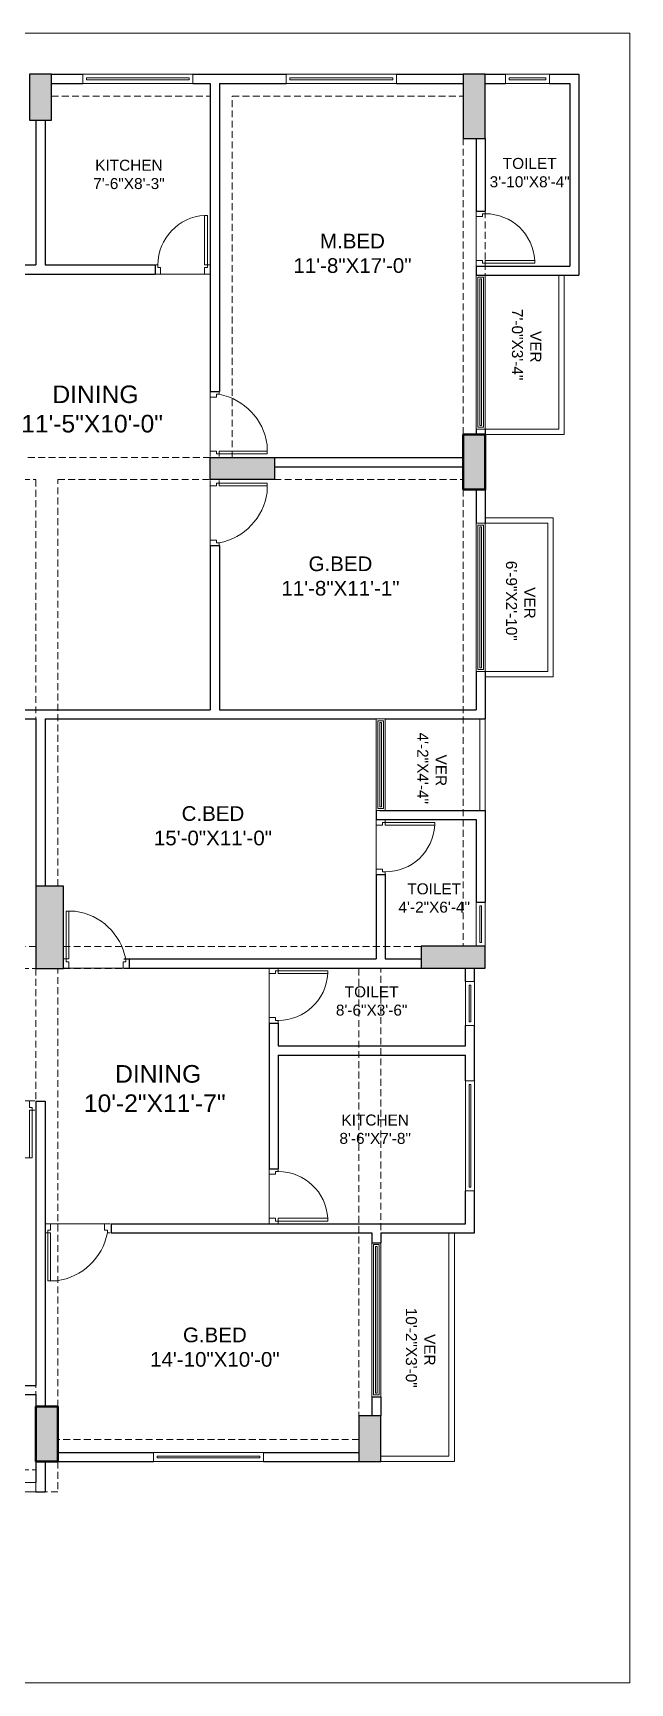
# Model space of a CAD drawing. Header units: feet. Extents: x 26 to 44756, y -209071 to 1253.
# Drawn here: x 1180 to 1505, y 95 to 996 of the extents above; entities that cross this region are included whole.
import ezdxf

# ---------------------------------------------------------------- set-up
doc = ezdxf.new("R2010")
doc.units = ezdxf.units.FT
doc.header["$MEASUREMENT"] = 0
doc.linetypes.add('DASHED2', pattern=[0.375, 0.25, -0.125])
doc.layers.get('0').update_dxf_attribs({"lineweight": 0})
for name, color, linetype, lineweight in [('Beam_Zakirul', 3, 'Continuous', 15), ('COLUMN', 1, 'Continuous', 50), ('Column Hatch_Zakirul', 126, 'Continuous', 5), ('Column_Zakirul', 10, 'Continuous', 30), ('DOOR', 13, 'Continuous', 20), ('VER', 30, 'Continuous', 15), ('wall', 250, 'Continuous', 0), ('WALL (I)', 7, 'Continuous', 0), ('WIN', 132, 'Continuous', 9)]:
    doc.layers.add(name, color=color, linetype=linetype, lineweight=lineweight)
doc.styles.add('a', font='times.ttf', dxfattribs={"height": 1})
doc.styles.add('arial narrow', font='ARIALN.TTF')

# ---------------------------------------------------------------- blocks, each defined once
blk = doc.blocks.new('d 36')
at = {"layer": 'DOOR'}
for p, q in [((114513.84, 20341.86), (114508.84, 20341.86)), ((114512.34, 20315.79), (114512.34, 20341.86)), ((114513.84, 20315.79), (114513.84, 20341.86)), ((114479.84, 20315.79), (114481.34, 20315.79)), ((114479.84, 20310.79), (114482.84, 20310.79)), ((114481.34, 20314.29), (114482.84, 20314.29)), ((114482.84, 20310.79), (114512.34, 20310.79)), ((114512.34, 20315.79), (114513.84, 20315.79)), ((114513.84, 20314.29), (114512.34, 20314.29)), ((114515.34, 20310.79), (114512.34, 20310.79)), ((114515.34, 20315.79), (114513.84, 20315.79))]:
    blk.add_line(p, q, dxfattribs=at)
for points in [[(114481.34, 20314.29), (114481.34, 20315.79)], [(114482.84, 20310.79), (114482.84, 20314.29)], [(114512.34, 20310.79), (114512.34, 20314.29)], [(114513.84, 20314.29), (114513.84, 20315.79)]]:
    blk.add_lwpolyline(points, dxfattribs=at)
blk.add_arc((114513.35, 20309.56), 32.61, 97.94778, 168.98864, dxfattribs=at)
blk = doc.blocks.new('D2')
at = {"layer": 'DOOR', "linetype": 'ByBlock'}
for p, q in [((-5, 0), (-5, -1.5)), ((0, 0), (0, -3)), ((-3.5, -1.5), (-3.5, -3)), ((-31.96, -27), (-31.96, -28.5)), ((-5, -27), (-31.96, -27)), ((-5, -27), (-5, -28.5)), ((-3.5, -28.5), (-3.5, -27)), ((0, -30), (0, -27)), ((-5, -28.5), (-31.96, -28.5)), ((-5, -30), (-5, -28.5))]:
    blk.add_line(p, q, dxfattribs=at)
for points in [[(-3.5, -1.5), (-5, -1.5)], [(0, -3), (-3.5, -3)], [(0, -27), (-3.5, -27)], [(-3.5, -28.5), (-5, -28.5)]]:
    blk.add_lwpolyline(points, dxfattribs=at)
blk.add_arc((-5, -28.5), 27, 90, 176.81526, dxfattribs=at)
blk = doc.blocks.new('DOOOO')
at = {"layer": 'DOOR'}
blk.add_line((103921.78, 4820.01), (103945.78, 4820.01), dxfattribs=at)
at = {"layer": 'DOOR', "rotation": 270}
blk.add_blockref('D2', (103948.78, 4820.01), dxfattribs=at)

msp = doc.modelspace()

# ---------------------------------------------------------------- hatches: boundary and pattern name
at = {"layer": 'Column Hatch_Zakirul'}
h = msp.add_hatch(dxfattribs=at)
h.set_pattern_fill('AR-CONC', color=256, scale=0.8, style=0)
h.set_pattern_definition([(50, (-10110.084, 21324.4655), (5.7380815, -0.5020171), [0.6, -6.6]), (355, (-10110.084, 21324.4655), (-1.1100107, 6.017537), [0.48, -5.28]), (100.451444, (-10109.6057, 21324.4237), (4.6280708, 5.5155199), [0.5099215, -5.6091369]), (46.1842, (-10110.084, 21326.0655), (8.5379306, -1.3241542), [0.9, -9.9]), (96.635635, (-10109.372, 21325.955), (7.4772956, 7.7929488), [0.7648827, -8.41371]), (351.184164, (-10110.084, 21326.0655), (7.4772956, 7.7929488), [0.72, -7.92]), (21, (-10109.284, 21325.6655), (4.7752564, -3.2209511), [0.6, -6.6]), (326, (-10109.284, 21325.6655), (1.9465227, 5.8012004), [0.48, -5.28]), (71.451445, (-10108.886, 21325.397), (6.721779, 2.5802492), [0.5099215, -5.6091369]), (37.5, (-10110.0839, 21324.4655), (0.09727884, 2.66315083), [0, -5.216, 0, -5.36, 0, -5.3]), (7.5, (-10110.084, 21324.4655), (2.1045563, 3.1552937), [0, -3.056, 0, -5.096, 0, -2.02]), (327.5, (-10111.8679, 21324.4655), (4.27057949, -0.18043897), [0, -2, 0, -6.24, 0, -8.28]), (317.5, (-10112.668, 21324.4655), (4.66548935, 0.80083986), [0, -2.6, 0, -4.144, 0, -5.88])])
h.paths.add_polyline_path([(758.43, 763.9), (770.43, 763.9), (770.43, 723.9), (758.43, 723.9)])
h.paths.add_polyline_path([(395.61, 959.99), (395.61, 947.99), (420.61, 947.99), (420.61, 959.99)])
h.paths.add_polyline_path([(510.61, 959.99), (510.61, 947.99), (535.61, 947.99), (535.61, 959.99)])
h.paths.add_polyline_path([(385.61, 159.7), (397.61, 159.7), (397.61, 199.7), (385.61, 199.7)])
h.paths.add_polyline_path([(1177.93, 948.02), (1189.93, 948.02), (1189.93, 973.02), (1177.93, 973.02)])
h.paths.add_polyline_path([(404.61, 799.9), (444.61, 799.9), (444.61, 787.9), (404.61, 787.9)])
h.paths.add_polyline_path([(936.83, 567.36), (924.83, 567.36), (924.83, 485.15), (1038.83, 485.15), (1038.83, 567.36), (1026.83, 567.36), (1026.83, 497.15), (936.83, 497.15)])
h.paths.add_polyline_path([(531.11, 703.58), (432.61, 703.58), (432.61, 621.36), (444.61, 621.36), (444.61, 691.58), (519.11, 691.58), (519.11, 621.36), (531.11, 621.36)])
h.paths.add_polyline_path([(362.61, 528.88), (362.61, 516.88), (397.61, 516.88), (397.61, 528.88)])
h.paths.add_polyline_path([(700.82, 567.36), (700.82, 555.36), (730.82, 555.36), (730.82, 567.36)])
h.paths.add_polyline_path([(486.61, 763.9), (486.61, 751.9), (516.61, 751.9), (516.61, 763.9)])
h.paths.add_polyline_path([(973.83, 392.46), (985.83, 392.46), (985.83, 427.46), (973.83, 427.46)])
h.paths.add_polyline_path([(385.61, 372.46), (385.61, 360.46), (425.61, 360.46), (425.61, 372.46)])
h.paths.add_polyline_path([(672.82, 372.46), (672.82, 360.46), (712.82, 360.46), (712.82, 372.46)])
h.paths.add_polyline_path([(605.81, 621.36), (605.81, 633.36), (575.81, 633.36), (575.81, 621.36)])
h.paths.add_polyline_path([(485.81, 454.82), (473.81, 454.82), (473.81, 424.82), (485.81, 424.82)])
h.paths.add_polyline_path([(587.81, 454.82), (575.81, 454.82), (575.81, 424.82), (587.81, 424.82)])
h.paths.add_polyline_path([(140.43, 799.9), (140.43, 787.9), (180.43, 787.9), (180.43, 799.9)])
h.paths.add_polyline_path([(1181.43, 485.15), (1196.43, 485.15), (1196.43, 530.15), (1181.43, 530.15)])
h.paths.add_polyline_path([(140.43, 959.99), (140.43, 947.99), (165.43, 947.99), (165.43, 959.99)])
h.paths.add_polyline_path([(106.94, 528.88), (106.94, 516.88), (146.94, 516.88), (146.94, 528.88)])
h.paths.add_polyline_path([(1311.43, 763.9), (1311.43, 751.9), (1276.43, 751.9), (1276.43, 763.9)])
h.paths.add_polyline_path([(1061.83, 763.9), (1061.83, 751.9), (1026.83, 751.9), (1026.83, 763.9)])
h.paths.add_polyline_path([(906.83, 763.9), (906.83, 751.9), (936.83, 751.9), (936.83, 763.9)])
h.paths.add_polyline_path([(740.43, 959.99), (740.43, 944.99), (770.43, 944.99), (770.43, 959.99)])
h.paths.add_polyline_path([(1414.43, 746.4), (1426.43, 746.4), (1426.43, 776.4), (1414.43, 776.4)])
h.paths.add_polyline_path([(985.83, 189.7), (985.83, 219.7), (973.83, 219.7), (973.83, 189.7)])
h.paths.add_polyline_path([(1181.43, 216.14), (1193.43, 216.14), (1193.43, 246.14), (1181.43, 246.14)])
h.paths.add_polyline_path([(712.82, 189.7), (712.82, 219.7), (700.82, 219.7), (700.82, 189.7)])
h.paths.add_polyline_path([(1414.43, 938.02), (1426.43, 938.02), (1426.43, 973.02), (1414.43, 973.02)])
h.paths.add_polyline_path([(948.83, 943.02), (960.83, 943.02), (960.83, 973.02), (948.83, 973.02)])
h.paths.add_polyline_path([(1391.43, 497.36), (1391.43, 485.36), (1426.43, 485.36), (1426.43, 497.36)])
h.paths.add_polyline_path([(1357.55, 216.14), (1369.55, 216.14), (1369.55, 241.14), (1357.55, 241.14)])
h.paths.add_polyline_path([(132.94, 314.46), (132.94, 302.46), (172.94, 302.46), (172.94, 314.46)])
h.paths.add_polyline_path([(132.94, 154.46), (132.94, 142.46), (157.94, 142.46), (157.94, 154.46)])

# ---------------------------------------------------------------- linework, layer by layer
at = {"color": 7, "lineweight": 25, "ltscale": 2}
for p, q in [((1189.93, 973.02, 821.93), (1206.95, 973.02, 821.93)), ((1266.95, 973.02, 821.93), (1317.93, 973.02, 821.93)), ((1377.93, 973.02, 821.93), (1414.43, 973.02, 821.93)), ((1426.43, 973.02, 821.93), (1437.43, 973.02, 821.93)), ((1461.43, 973.02, 821.93), (1477.43, 973.02, 821.93)), ((1477.43, 973.02, 821.93), (1477.43, 863.4, 821.93)), ((1189.93, 968.02, 821.93), (1206.95, 968.02, 821.93)), ((1266.95, 968.02, 821.93), (1276.43, 968.02, 821.93)), ((1276.43, 968.02, 821.93), (1276.43, 799.9, 821.93)), ((1281.43, 968.02, 821.93), (1281.43, 799.9, 821.93)), ((1281.43, 968.02, 821.93), (1317.93, 968.02, 821.93)), ((1377.93, 968.02, 821.93), (1414.43, 968.02, 821.93)), ((1426.43, 968.02, 821.93), (1437.43, 968.02, 821.93)), ((1461.43, 968.02, 821.93), (1472.43, 968.02, 821.93)), ((1472.43, 968.02, 821.93), (1472.43, 868.4, 821.93)), ((1181.43, 948.02, 821.93), (1181.43, 869.02, 821.93)), ((1186.43, 948.02, 821.93), (1186.43, 869.02, 821.93)), ((1421.43, 938.02, 821.93), (1421.43, 898.4, 821.93)), ((1426.43, 938.02, 821.93), (1426.43, 898.4, 821.93)), ((1421.43, 898.4, 821.93), (1426.43, 898.4, 821.93)), ((1169.43, 869.02, 821.93), (1181.43, 869.02, 821.93)), ((1186.43, 869.02, 821.93), (1246.43, 869.02, 821.93)), ((1246.43, 869.02, 821.93), (1246.43, 864.02, 821.93)), ((1421.43, 868.4, 821.93), (1421.43, 863.4, 821.93)), ((1421.43, 868.4, 821.93), (1472.43, 868.4, 821.93)), ((1169.43, 864.02, 821.93), (1246.43, 864.02, 821.93)), ((1421.43, 863.4, 821.93), (1426.43, 863.4, 821.93)), ((1426.43, 863.4, 821.93), (1477.43, 863.4, 821.93)), ((1276.43, 799.9, 821.93), (1281.43, 799.9, 821.93)), ((1421.43, 779.47, 821.93), (1421.43, 776.4, 821.93)), ((1426.43, 779.47, 821.93), (1426.43, 776.4, 821.93)), ((1311.43, 763.9, 821.93), (1414.43, 763.9, 821.93)), ((1311.43, 758.9, 821.93), (1414.43, 758.9, 821.93)), ((1421.43, 746.4, 821.93), (1421.43, 728.08, 821.93)), ((1426.43, 746.4, 821.93), (1426.43, 728.08, 821.93)), ((1276.43, 715.9, 821.93), (1276.43, 626.36, 821.93)), ((1276.43, 715.9, 821.93), (1276.43, 626.36, 821.93)), ((1276.43, 715.9, 821.93), (1281.43, 715.9, 821.93)), ((1281.43, 715.9, 821.93), (1281.43, 626.36, 821.93)), ((1281.43, 715.9, 821.93), (1281.43, 626.36, 821.93)), ((1421.43, 647.19, 821.93), (1421.43, 626.36, 821.93)), ((1426.43, 647.19, 821.93), (1426.43, 621.36, 821.93)), ((1071.33, 626.36, 821.93), (1276.43, 626.36, 821.93)), ((1071.33, 621.36, 821.93), (1181.43, 621.36, 821.93)), ((1181.43, 621.36, 821.93), (1181.43, 515.36, 821.93)), ((1181.43, 621.36, 821.93), (1181.43, 530.15, 821.93)), ((1186.43, 621.36, 821.93), (1366.91, 621.36, 821.93)), ((1186.43, 621.36, 821.93), (1186.43, 530.15, 821.93)), ((1186.43, 621.36, 821.93), (1186.43, 530.15, 821.93)), ((1281.43, 626.36, 821.93), (1421.43, 626.36, 821.93)), ((1371.91, 621.36, 821.93), (1426.43, 621.36, 821.93)), ((1366.91, 571.36, 821.93), (1366.91, 566.36, 821.93)), ((1368.91, 571.36, 821.93), (1371.91, 571.36, 821.93)), ((1371.91, 571.36, 821.93), (1426.43, 571.36, 821.93)), ((1426.43, 571.36, 821.93), (1426.43, 521.36, 821.93)), ((1366.91, 566.36, 821.93), (1421.43, 566.36, 821.93)), ((1421.43, 566.36, 821.93), (1421.43, 521.36, 821.93)), ((1366.91, 536.36, 821.93), (1371.91, 536.36, 821.93)), ((1366.91, 536.36, 821.93), (1366.91, 490.36, 821.93)), ((1371.91, 536.36, 821.93), (1371.91, 490.36, 821.93)), ((1421.43, 521.36, 821.93), (1426.43, 521.36, 821.93)), ((1229.43, 490.36, 821.93), (1366.91, 490.36, 821.93)), ((1232.43, 485.36, 821.93), (1232.43, 490.36, 821.93)), ((1371.91, 490.36, 821.93), (1391.43, 490.36, 821.93)), ((1229.43, 485.36, 821.93), (1391.43, 485.36, 821.93)), ((1415.55, 478.13, 821.93), (1415.55, 485.36, 821.93)), ((1420.55, 478.13, 821.93), (1420.55, 485.36, 821.93)), ((1308.55, 455.36, 821.93), (1308.55, 375.89, 821.93)), ((1308.55, 455.36, 821.93), (1313.55, 455.36, 821.93)), ((1313.55, 455.36, 821.93), (1313.55, 442.89, 821.93)), ((1415.55, 442.89, 821.93), (1415.55, 454.13, 821.93)), ((1420.55, 423.89, 821.93), (1420.55, 454.13, 821.93)), ((1313.55, 442.89, 821.93), (1415.55, 442.89, 821.93)), ((1313.55, 437.89, 821.93), (1415.55, 437.89, 821.93)), ((1313.55, 437.89, 821.93), (1313.55, 375.89, 821.93)), ((1415.55, 423.89, 821.93), (1415.55, 437.89, 821.93)), ((1181.43, 412.87, 821.93), (1181.43, 257.7, 821.93)), ((1181.43, 412.87, 821.93), (1186.43, 412.87, 821.93)), ((1186.43, 412.87, 821.93), (1186.43, 246.14, 821.93)), ((1308.55, 375.89, 821.93), (1313.55, 375.89, 821.93)), ((1415.55, 345.89, 821.93), (1415.55, 363.89, 821.93)), ((1420.55, 340.89, 821.93), (1420.55, 363.89, 821.93)), ((1222.43, 345.89, 821.93), (1222.43, 340.89, 821.93)), ((1222.43, 345.89, 821.93), (1303.55, 345.89, 821.93)), ((1303.55, 345.89, 821.93), (1415.55, 345.89, 821.93)), ((1222.43, 340.89, 821.93), (1364.55, 340.89, 821.93)), ((1364.55, 340.89, 821.93), (1364.55, 335.52, 821.93)), ((1364.55, 335.52, 821.93), (1369.55, 335.52, 821.93)), ((1369.55, 340.89, 821.93), (1369.55, 335.52, 821.93)), ((1369.55, 340.89, 821.93), (1420.55, 340.89, 821.93)), ((1127.83, 257.7, 821.93), (1181.43, 257.7, 821.93)), ((1127.83, 252.7, 821.93), (1181.43, 252.7, 821.93)), ((1181.43, 252.7, 821.93), (1181.43, 246.14, 821.93)), ((1364.55, 251.52, 821.93), (1364.55, 241.14, 821.93)), ((1364.55, 251.52, 821.93), (1369.55, 251.52, 821.93)), ((1369.55, 251.52, 821.93), (1369.55, 241.14, 821.93)), ((1181.43, 216.14, 821.93), (1181.43, 204.7, 821.93)), ((1186.43, 216.14, 821.93), (1186.43, 199.7, 821.93)), ((1193.43, 221.14, 821.93), (1245.49, 221.14, 821.93)), ((1193.43, 216.14, 821.93), (1245.49, 216.14, 821.93)), ((1305.49, 221.14, 821.93), (1357.55, 221.14, 821.93)), ((1305.49, 216.14, 821.93), (1357.55, 216.14, 821.93)), ((1181.43, 199.7, 821.93), (1186.43, 199.7, 821.93))]:
    msp.add_line(p, q, dxfattribs=at)
msp.add_lwpolyline([(25.75, 995.52), (1505.28, 995.52), (1505.28, 95.37), (25.75, 95.37)], close=True)
at = {"layer": 'Beam_Zakirul', "linetype": 'DASHED2', "lineweight": 13, "ltscale": 15, "elevation": 821.93}
for points in [[(1414.43, 973.02), (1189.93, 973.02), (1189.93, 961.02), (1276.43, 961.02), (1276.43, 763.9), (1288.43, 763.9), (1288.43, 961.02), (1414.43, 961.02)], [(1426.43, 938.02), (1414.43, 938.02), (1414.43, 776.4), (1426.43, 776.4)], [(1276.43, 763.9), (1061.83, 763.9), (1061.83, 751.9), (1181.43, 751.9), (1181.43, 530.15), (1193.43, 530.15), (1193.43, 751.9), (1276.43, 751.9)], [(1414.43, 763.9), (1311.43, 763.9), (1311.43, 751.9), (1414.43, 751.9)], [(1426.43, 746.4), (1414.43, 746.4), (1414.43, 497.36), (1426.43, 497.36)], [(1181.43, 497.15), (1038.83, 497.15), (1038.83, 485.15), (1181.43, 485.15)], [(1391.43, 497.15), (1196.43, 497.15), (1196.43, 485.15), (1357.55, 485.15), (1357.55, 241.14), (1369.55, 241.14), (1369.55, 485.15), (1391.43, 485.15)], [(1193.43, 485.15), (1181.43, 485.15), (1181.43, 246.14), (1193.43, 246.14)], [(1357.55, 228.14), (1193.43, 228.14), (1193.43, 216.14), (1357.55, 216.14)]]:
    msp.add_lwpolyline(points, close=True, dxfattribs=at)
msp.add_lwpolyline([(1026.83, 211.7), (1026.83, 406.46), (985.83, 406.46), (985.83, 418.46), (1026.83, 418.46), (1026.83, 485.15), (1038.83, 485.15), (1038.83, 211.7), (1181.43, 211.7), (1181.43, 216.14), (1193.43, 216.14), (1193.43, 199.7), (985.83, 199.7), (985.83, 211.7), (1026.83, 211.7)], dxfattribs=at)
at = {"layer": 'COLUMN', "ltscale": 85, "elevation": 821.93}
for points in [[(1414.43, 746.4), (1426.43, 746.4), (1426.43, 776.4), (1414.43, 776.4)], [(1181.43, 216.14), (1193.43, 216.14), (1193.43, 246.14), (1181.43, 246.14)]]:
    msp.add_lwpolyline(points, close=True, dxfattribs=at)
at = {"layer": 'Column_Zakirul', "ltscale": 85, "elevation": 821.93}
for points in [[(1177.93, 948.02), (1189.93, 948.02), (1189.93, 973.02), (1177.93, 973.02)], [(1177.93, 948.02), (1189.93, 948.02), (1189.93, 973.02), (1177.93, 973.02)], [(1414.43, 938.02), (1426.43, 938.02), (1426.43, 973.02), (1414.43, 973.02)], [(1414.43, 938.02), (1426.43, 938.02), (1426.43, 973.02), (1414.43, 973.02)], [(1414.43, 746.4), (1426.43, 746.4), (1426.43, 776.4), (1414.43, 776.4)], [(1414.43, 746.4), (1426.43, 746.4), (1426.43, 776.4), (1414.43, 776.4)], [(1311.43, 763.9), (1311.43, 751.9), (1276.43, 751.9), (1276.43, 763.9)], [(1311.43, 763.9), (1311.43, 751.9), (1276.43, 751.9), (1276.43, 763.9)], [(1181.43, 485.15), (1196.43, 485.15), (1196.43, 530.15), (1181.43, 530.15)], [(1181.43, 485.15), (1196.43, 485.15), (1196.43, 530.15), (1181.43, 530.15)], [(1391.43, 497.36), (1391.43, 485.36), (1426.43, 485.36), (1426.43, 497.36)], [(1391.43, 497.36), (1391.43, 485.36), (1426.43, 485.36), (1426.43, 497.36)], [(1181.43, 216.14), (1193.43, 216.14), (1193.43, 246.14), (1181.43, 246.14)], [(1181.43, 216.14), (1193.43, 216.14), (1193.43, 246.14), (1181.43, 246.14)], [(1357.55, 216.14), (1369.55, 216.14), (1369.55, 241.14), (1357.55, 241.14)], [(1357.55, 216.14), (1369.55, 216.14), (1369.55, 241.14), (1357.55, 241.14)]]:
    msp.add_lwpolyline(points, close=True, dxfattribs=at)
at = {"layer": 'VER', "ltscale": 85}
for p, q in [((1466.43, 863.4, 821.93), (1466.43, 779.47, 821.93)), ((1469.43, 863.4, 821.93), (1469.43, 776.4, 821.93)), ((1421.43, 779.47, 821.93), (1466.43, 779.47, 821.93)), ((1426.43, 776.4, 821.93), (1469.43, 776.4, 821.93)), ((1426.43, 731.08, 821.93), (1463.43, 731.08, 821.93)), ((1463.43, 731.08, 821.93), (1463.43, 644.19, 821.93)), ((1421.43, 728.08, 821.93), (1460.43, 728.08, 821.93)), ((1460.43, 728.08, 821.93), (1460.43, 647.19, 821.93)), ((1421.43, 647.19, 821.93), (1460.43, 647.19, 821.93)), ((1426.43, 644.19, 821.93), (1463.43, 644.19, 821.93)), ((1423.43, 621.36, 821.93), (1423.43, 571.36, 821.93)), ((1426.43, 571.36, 821.93), (1426.43, 621.36, 821.93)), ((1406.55, 340.89, 821.93), (1406.55, 219.14, 821.93)), ((1409.55, 340.89, 821.93), (1409.55, 216.14, 821.93)), ((1369.55, 219.14, 821.93), (1406.55, 219.14, 821.93)), ((1369.55, 216.14, 821.93), (1409.55, 216.14, 821.93))]:
    msp.add_line(p, q, dxfattribs=at)
at = {"layer": 'wall', "color": 5, "ltscale": 85, "elevation": 821.93}
for points in [[(1206.95, 968.02), (1266.95, 968.02), (1266.95, 973.02), (1206.95, 973.02)], [(1317.93, 968.02), (1377.93, 968.02), (1377.93, 973.02), (1317.93, 973.02)], [(1437.43, 973.02), (1461.43, 973.02), (1461.43, 968.02), (1437.43, 968.02)], [(1208.95, 970.02), (1264.95, 970.02), (1264.95, 971.02), (1208.95, 971.02)], [(1319.93, 970.02), (1375.93, 970.02), (1375.93, 971.02), (1319.93, 971.02)], [(1439.43, 971.02), (1459.43, 971.02), (1459.43, 970.02), (1439.43, 970.02)], [(1421.43, 779.47), (1426.43, 779.47), (1426.43, 863.4), (1421.43, 863.4)], [(1422.43, 780.47), (1425.43, 780.47), (1425.43, 862.4), (1422.43, 862.4)], [(1423.43, 781.47), (1424.43, 781.47), (1424.43, 861.4), (1423.43, 861.4)], [(1421.43, 728.08), (1426.43, 728.08), (1426.43, 647.19), (1421.43, 647.19)], [(1422.43, 727.08), (1425.43, 727.08), (1425.43, 648.19), (1422.43, 648.19)], [(1423.43, 726.08), (1424.43, 726.08), (1424.43, 649.19), (1423.43, 649.19)], [(1366.91, 571.36), (1371.91, 571.36), (1371.91, 621.36), (1366.91, 621.36)], [(1367.91, 572.36), (1370.91, 572.36), (1370.91, 620.36), (1367.91, 620.36)], [(1368.91, 573.36), (1369.91, 573.36), (1369.91, 619.36), (1368.91, 619.36)], [(1421.43, 521.36), (1426.43, 521.36), (1426.43, 497.36), (1421.43, 497.36)], [(1423.43, 519.36), (1424.43, 519.36), (1424.43, 499.36), (1423.43, 499.36)], [(1420.55, 478.13), (1415.55, 478.13), (1415.55, 454.13), (1420.55, 454.13)], [(1418.55, 476.13), (1417.55, 476.13), (1417.55, 456.13), (1418.55, 456.13)], [(1415.55, 423.89), (1420.55, 423.89), (1420.55, 363.89), (1415.55, 363.89)], [(1417.55, 421.89), (1418.55, 421.89), (1418.55, 365.89), (1417.55, 365.89)], [(1369.55, 335.52), (1364.55, 335.52), (1364.55, 251.52), (1369.55, 251.52)], [(1368.55, 334.52), (1365.55, 334.52), (1365.55, 252.52), (1368.55, 252.52)], [(1367.55, 333.52), (1366.55, 333.52), (1366.55, 253.52), (1367.55, 253.52)], [(1245.49, 216.14), (1305.49, 216.14), (1305.49, 221.14), (1245.49, 221.14)], [(1247.49, 218.14), (1303.49, 218.14), (1303.49, 219.14), (1247.49, 219.14)], [(1157.43, 204.7), (1181.43, 204.7), (1181.43, 199.7), (1157.43, 199.7)]]:
    msp.add_lwpolyline(points, close=True, dxfattribs=at)

# ---------------------------------------------------------------- block references
at = {"layer": 'wall', "color": 0, "xscale": -1}
msp.add_blockref('DOOOO', (105195.2, -3955.99, 821.93), dxfattribs=at)
at = {"layer": 'wall', "color": 0, "xscale": -1, "rotation": 270}
for p in [(-3398.58, -103050.37, 821.93), (-3511.45, -103572.89, 821.93)]:
    msp.add_blockref('DOOOO', p, dxfattribs=at)
at = {"layer": 'wall', "color": 0, "rotation": 270}
for p in [(-3453.1, 104485.14, 821.93), (-3511.45, 104404.14, 821.93)]:
    msp.add_blockref('DOOOO', p, dxfattribs=at)
at = {"layer": 'WIN', "color": 4}
for p, rotation in [((-19034.37, 115279.74, 821.93), 270), ((115701.76, 20656.68, 821.93), 180)]:
    msp.add_blockref('d 36', p, dxfattribs=dict(at, rotation=rotation))
at = {"layer": 'WIN', "color": 4, "xscale": -1}
for p, rotation in [((-19034.37, -113763.94, 821.93), 270), ((-113334.41, 20723.67, 821.93), 180)]:
    msp.add_blockref('d 36', p, dxfattribs=dict(at, rotation=rotation))
msp.add_blockref('d 36', (115711.76, -19825.43, 821.93), dxfattribs=at)

# ---------------------------------------------------------------- texts
at = {"layer": 'WALL (I)', "lineweight": 30, "char_height": 6, "width": 43.0809, "attachment_point": 8, "style": 'a'}
for s, insert in [('{\\fArial|b0|i0|c0|p34;TOILET\\P3\'-10"X8\'-4"}', (1450.6, 911.28)), ('{\\fArial|b0|i0|c0|p34;KITCHEN\\P7\'-6"X8\'-3"}', (1232.15, 910.3)), ('{\\fArial|b0|i0|c0|p34;TOILET\\P4\'-2"X6\'-4"}', (1398.56, 515.54)), ('{\\fArial|b0|i0|c0|p34;TOILET\\P8\'-6"X3\'-6"}', (1364.45, 459.37)), ('{\\fArial|b0|i0|c0|p34;KITCHEN\\P8\'-6"X7\'-8"}', (1366.38, 389.4))]:
    msp.add_mtext(s, dxfattribs=dict(at, insert=insert))
at = {"layer": 'WALL (I)', "lineweight": 30, "char_height": 8, "attachment_point": 8, "style": 'a'}
for s, insert in [('{\\fArial|b0|i0|c0|p34;M.BED\\P11\'-8"X17\'-0"}', (1354, 864.55)), ('{\\fArial|b0|i0|c0|p34;G.BED\\P11\'-8"X11\'-1"}', (1347.45, 688.51)), ('{\\fArial|b0|i0|c0|p34;C.BED\\P15\'-0"X11\'-0"}', (1277.95, 552.25)), ('{\\fArial|b0|i0|c0|p34;G.BED\\P14\'-10"X10\'-0"}', (1278.99, 267.81))]:
    msp.add_mtext(s, dxfattribs=dict(at, insert=insert))
at = {"layer": 'WALL (I)', "lineweight": 30, "char_height": 6, "attachment_point": 5, "rotation": 270, "style": 'arial narrow'}
for s, insert in [('{\\fArial|b0|i0|c0|p34; VER\\P7\'-0"X3\'-4"}', (1448.89, 825.5)), ('{\\fArial|b0|i0|c0|p34; VER\\P6\'-9"X2\'-10"}', (1445.66, 685.75)), ('{\\fArial|b0|i0|c0|p34; VER\\P4\'-2"X4\'-4"}', (1397.32, 594.42)), ('{\\fArial|b0|i0|c0|p34; VER\\P10\'-2"X3\'-0"}', (1391.08, 278.27))]:
    msp.add_mtext(s, dxfattribs=dict(at, insert=insert))
at = {"layer": 'WALL (I)', "lineweight": 30, "char_height": 9.6, "width": 228.5529, "attachment_point": 5, "rotation": 0.00729, "style": 'a'}
for s, insert in [('{\\fArial|b0|i0|c0|p34; DINING\\P11\'-5"X10\'-0"}', (1212.07, 790.34)), ('{\\fArial|b0|i0|c0|p34; DINING\\P10\'-2"X11\'-7"}', (1246.24, 419.61))]:
    msp.add_mtext(s, dxfattribs=dict(at, insert=insert))

doc.saveas('drawing.dxf')
